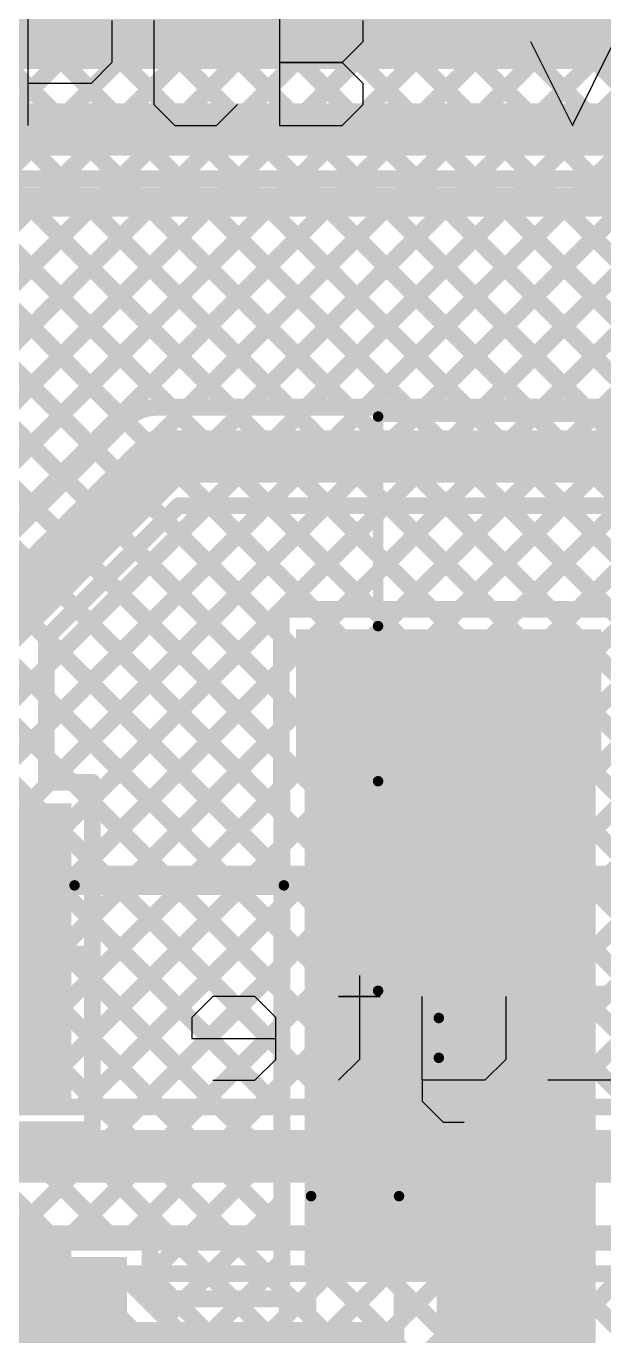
# Model space of a CAD drawing. Header units: millimetres. Extents: x 2.49 to 5.65, y 1.36 to 4.13.
# Drawn here: x 4.113 to 4.389, y 2.304 to 2.929 of the extents above; entities that cross this region are included whole.
import ezdxf

# ---------------------------------------------------------------- set-up
doc = ezdxf.new("R2010")
doc.units = ezdxf.units.MM
doc.header["$MEASUREMENT"] = 0
for name, color, linetype in [('BottomLayer', 5, 'Continuous'), ('BottomOverlay', 54, 'Continuous'), ('TopLayer', 1, 'Continuous'), ('TopOverlay', 2, 'Continuous'), ('TopPaste', 8, 'Continuous'), ('TopSolder', 216, 'Continuous')]:
    doc.layers.add(name, color=color, linetype=linetype)

# ---------------------------------------------------------------- blocks, each defined once
blk = doc.blocks.new('R__0603_52')
at = {"layer": 'TopLayer'}
for points in [[(-0.045, 0.0175), (-0.045, -0.0175), (-0.015, 0.0175), (-0.015, -0.0175)], [(0.015, 0.0175), (0.015, -0.0175), (0.045, 0.0175), (0.045, -0.0175)]]:
    blk.add_solid(points, dxfattribs=at)
at = {"layer": 'TopOverlay', "const_width": 0.005}
for points in [[(0.049, 0.021), (-0.049, 0.021)], [(-0.049, -0.021), (-0.049, 0.021)], [(0.049, -0.021), (0.049, 0.021)], [(0.049, -0.021), (-0.049, -0.021)]]:
    blk.add_lwpolyline(points, dxfattribs=at)
at = {"layer": 'TopOverlay', "const_width": 0.0025}
for points in [[(-0.05025, 0.021, 1), (-0.04775, 0.021, 1)], [(-0.05025, 0.021, 1), (-0.04775, 0.021, 1)], [(0.04775, 0.021, 1), (0.05025, 0.021, 1)], [(0.04775, 0.021, 1), (0.05025, 0.021, 1)], [(-0.05025, -0.021, 1), (-0.04775, -0.021, 1)], [(-0.05025, -0.021, 1), (-0.04775, -0.021, 1)], [(0.04775, -0.021, 1), (0.05025, -0.021, 1)], [(0.04775, -0.021, 1), (0.05025, -0.021, 1)]]:
    blk.add_lwpolyline(points, format="xyb", close=True, dxfattribs=at)
at = {"layer": 'TopPaste'}
for points in [[(-0.045, 0.0175), (-0.045, -0.0175), (-0.015, 0.0175), (-0.015, -0.0175)], [(0.015, 0.0175), (0.015, -0.0175), (0.045, 0.0175), (0.045, -0.0175)]]:
    blk.add_solid(points, dxfattribs=at)
at = {"layer": 'TopSolder'}
for points in [[(-0.049, 0.0215), (-0.049, -0.0215), (-0.011, 0.0215), (-0.011, -0.0215)], [(0.011, 0.0215), (0.011, -0.0215), (0.049, 0.0215), (0.049, -0.0215)]]:
    blk.add_solid(points, dxfattribs=at)
blk = doc.blocks.new('NR5040T4R7N_71')
at = {"layer": 'TopLayer'}
for points in [[(-0.10039, -0.07874), (-0.04134, -0.07874), (-0.10039, 0.07874), (-0.04134, 0.07874)], [(0.04134, -0.07874), (0.10039, -0.07874), (0.04134, 0.07874), (0.10039, 0.07874)]]:
    blk.add_solid(points, dxfattribs=at)
at = {"layer": 'TopOverlay', "const_width": 0.005}
for points in [[(0.104, 0.103), (-0.104, 0.103)], [(-0.104, 0.103), (-0.104, 0.084)], [(0.104, 0.103), (0.104, 0.084)], [(-0.104, -0.084), (-0.104, -0.103)], [(0.104, -0.084), (0.104, -0.103)], [(0.104, -0.103), (-0.104, -0.103)]]:
    blk.add_lwpolyline(points, dxfattribs=at)
at = {"layer": 'TopOverlay'}
for points, const_width in [([(-0.10525, 0.103, 1), (-0.10275, 0.103, 1)], 0.0025), ([(-0.10525, 0.103, 1), (-0.10275, 0.103, 1)], 0.0025), ([(0.10275, 0.103, 1), (0.10525, 0.103, 1)], 0.0025), ([(0.10275, 0.103, 1), (0.10525, 0.103, 1)], 0.0025), ([(-0.109, 0.076, 1), (-0.117, 0.076, 1)], 0.005), ([(-0.10525, 0.084, 1), (-0.10275, 0.084, 1)], 0.0025), ([(0.10275, 0.084, 1), (0.10525, 0.084, 1)], 0.0025), ([(-0.11825, 0.076, 1), (-0.11575, 0.076, 1)], 0.0025), ([(-0.11025, 0.076, 1), (-0.10775, 0.076, 1)], 0.0025), ([(-0.10525, -0.084, 1), (-0.10275, -0.084, 1)], 0.0025), ([(0.10275, -0.084, 1), (0.10525, -0.084, 1)], 0.0025), ([(-0.10525, -0.103, 1), (-0.10275, -0.103, 1)], 0.0025), ([(-0.10525, -0.103, 1), (-0.10275, -0.103, 1)], 0.0025), ([(0.10275, -0.103, 1), (0.10525, -0.103, 1)], 0.0025), ([(0.10275, -0.103, 1), (0.10525, -0.103, 1)], 0.0025)]:
    blk.add_lwpolyline(points, format="xyb", close=True, dxfattribs=dict(at, const_width=const_width))
at = {"layer": 'TopPaste'}
for points in [[(-0.10039, -0.07874), (-0.04134, -0.07874), (-0.10039, 0.07874), (-0.04134, 0.07874)], [(0.04134, -0.07874), (0.10039, -0.07874), (0.04134, 0.07874), (0.10039, 0.07874)]]:
    blk.add_solid(points, dxfattribs=at)
at = {"layer": 'TopSolder'}
for points in [[(-0.10439, -0.08274), (-0.03734, -0.08274), (-0.10439, 0.08274), (-0.03734, 0.08274)], [(0.03734, -0.08274), (0.10439, -0.08274), (0.03734, 0.08274), (0.10439, 0.08274)]]:
    blk.add_solid(points, dxfattribs=at)
blk = doc.blocks.new('UWX1H100MCL1GB_104')
at = {"layer": 'TopLayer'}
for points in [[(-0.1752, -0.0315), (-0.0374, -0.0315), (-0.1752, 0.0315), (-0.0374, 0.0315)], [(0.0374, -0.0315), (0.1752, -0.0315), (0.0374, 0.0315), (0.1752, 0.0315)]]:
    blk.add_solid(points, dxfattribs=at)
at = {"layer": 'TopOverlay', "const_width": 0.005}
for points in [[(-0.096, 0.137), (-0.137, 0.096)], [(0.14, 0.137), (-0.096, 0.137)], [(0.14, 0.137), (0.14, 0.037)], [(-0.137, 0.096), (-0.137, 0.037)], [(-0.159, 0.063), (-0.159, 0.04)], [(-0.148, 0.051), (-0.169, 0.051)], [(-0.137, -0.037), (-0.137, -0.096)], [(0.14, -0.037), (0.14, -0.137)], [(-0.096, -0.137), (-0.137, -0.096)], [(0.14, -0.137), (-0.096, -0.137)]]:
    blk.add_lwpolyline(points, dxfattribs=at)
at = {"layer": 'TopOverlay', "const_width": 0.0025}
for points in [[(-0.09725, 0.137, 1), (-0.09475, 0.137, 1)], [(-0.09725, 0.137, 1), (-0.09475, 0.137, 1)], [(0.13875, 0.137, 1), (0.14125, 0.137, 1)], [(0.13875, 0.137, 1), (0.14125, 0.137, 1)], [(-0.13825, 0.096, 1), (-0.13575, 0.096, 1)], [(-0.13825, 0.096, 1), (-0.13575, 0.096, 1)], [(-0.16025, 0.063, 1), (-0.15775, 0.063, 1)], [(-0.17025, 0.051, 1), (-0.16775, 0.051, 1)], [(-0.14925, 0.051, 1), (-0.14675, 0.051, 1)], [(-0.16025, 0.04, 1), (-0.15775, 0.04, 1)], [(-0.13825, 0.037, 1), (-0.13575, 0.037, 1)], [(0.13875, 0.037, 1), (0.14125, 0.037, 1)], [(-0.13825, -0.037, 1), (-0.13575, -0.037, 1)], [(0.13875, -0.037, 1), (0.14125, -0.037, 1)], [(-0.13825, -0.096, 1), (-0.13575, -0.096, 1)], [(-0.13825, -0.096, 1), (-0.13575, -0.096, 1)], [(-0.09725, -0.137, 1), (-0.09475, -0.137, 1)], [(-0.09725, -0.137, 1), (-0.09475, -0.137, 1)], [(0.13875, -0.137, 1), (0.14125, -0.137, 1)], [(0.13875, -0.137, 1), (0.14125, -0.137, 1)]]:
    blk.add_lwpolyline(points, format="xyb", close=True, dxfattribs=at)
at = {"layer": 'TopPaste'}
for points in [[(-0.1752, -0.0315), (-0.0374, -0.0315), (-0.1752, 0.0315), (-0.0374, 0.0315)], [(0.0374, -0.0315), (0.1752, -0.0315), (0.0374, 0.0315), (0.1752, 0.0315)]]:
    blk.add_solid(points, dxfattribs=at)
at = {"layer": 'TopSolder'}
for points in [[(-0.1792, -0.0355), (-0.0334, -0.0355), (-0.1792, 0.0355), (-0.0334, 0.0355)], [(0.0334, -0.0355), (0.1792, -0.0355), (0.0334, 0.0355), (0.1792, 0.0355)]]:
    blk.add_solid(points, dxfattribs=at)
blk = doc.blocks.new('UWX1H100MCL1GB_105')
at = {"layer": 'TopLayer'}
for points in [[(-0.1752, -0.0315), (-0.0374, -0.0315), (-0.1752, 0.0315), (-0.0374, 0.0315)], [(0.0374, -0.0315), (0.1752, -0.0315), (0.0374, 0.0315), (0.1752, 0.0315)]]:
    blk.add_solid(points, dxfattribs=at)
at = {"layer": 'TopOverlay', "const_width": 0.005}
for points in [[(-0.096, 0.137), (-0.137, 0.096)], [(-0.096, 0.137), (0.14, 0.137)], [(0.14, 0.137), (0.14, 0.037)], [(-0.137, 0.096), (-0.137, 0.037)], [(-0.159, 0.063), (-0.159, 0.04)], [(-0.169, 0.051), (-0.148, 0.051)], [(-0.137, -0.037), (-0.137, -0.096)], [(0.14, -0.037), (0.14, -0.137)], [(-0.137, -0.096), (-0.096, -0.137)], [(-0.096, -0.137), (0.14, -0.137)]]:
    blk.add_lwpolyline(points, dxfattribs=at)
at = {"layer": 'TopOverlay', "const_width": 0.0025}
for points in [[(-0.09725, 0.137, 1), (-0.09475, 0.137, 1)], [(-0.09725, 0.137, 1), (-0.09475, 0.137, 1)], [(0.13875, 0.137, 1), (0.14125, 0.137, 1)], [(0.13875, 0.137, 1), (0.14125, 0.137, 1)], [(-0.13825, 0.096, 1), (-0.13575, 0.096, 1)], [(-0.13825, 0.096, 1), (-0.13575, 0.096, 1)], [(-0.16025, 0.063, 1), (-0.15775, 0.063, 1)], [(-0.17025, 0.051, 1), (-0.16775, 0.051, 1)], [(-0.14925, 0.051, 1), (-0.14675, 0.051, 1)], [(-0.16025, 0.04, 1), (-0.15775, 0.04, 1)], [(-0.13825, 0.037, 1), (-0.13575, 0.037, 1)], [(0.13875, 0.037, 1), (0.14125, 0.037, 1)], [(-0.13825, -0.037, 1), (-0.13575, -0.037, 1)], [(0.13875, -0.037, 1), (0.14125, -0.037, 1)], [(-0.13825, -0.096, 1), (-0.13575, -0.096, 1)], [(-0.13825, -0.096, 1), (-0.13575, -0.096, 1)], [(-0.09725, -0.137, 1), (-0.09475, -0.137, 1)], [(-0.09725, -0.137, 1), (-0.09475, -0.137, 1)], [(0.13875, -0.137, 1), (0.14125, -0.137, 1)], [(0.13875, -0.137, 1), (0.14125, -0.137, 1)]]:
    blk.add_lwpolyline(points, format="xyb", close=True, dxfattribs=at)
at = {"layer": 'TopPaste'}
for points in [[(-0.1752, -0.0315), (-0.0374, -0.0315), (-0.1752, 0.0315), (-0.0374, 0.0315)], [(0.0374, -0.0315), (0.1752, -0.0315), (0.0374, 0.0315), (0.1752, 0.0315)]]:
    blk.add_solid(points, dxfattribs=at)
at = {"layer": 'TopSolder'}
for points in [[(-0.1792, -0.0355), (-0.0334, -0.0355), (-0.1792, 0.0355), (-0.0334, 0.0355)], [(0.0334, -0.0355), (0.1792, -0.0355), (0.0334, 0.0355), (0.1792, 0.0355)]]:
    blk.add_solid(points, dxfattribs=at)

msp = doc.modelspace()

# ---------------------------------------------------------------- linework, layer by layer
at = {"layer": 'BottomLayer'}
for points, const_width in [([(3.82771, 2.4135), (5.39681, 3.9826)], 0.008), ([(3.856, 2.4135), (5.4041, 3.9616)], 0.008), ([(3.88428, 2.4135), (5.4138, 3.94302)], 0.008), ([(3.91257, 2.4135), (5.4257, 3.92664)], 0.008), ([(3.94085, 2.4135), (5.43968, 3.91233)], 0.008), ([(3.96914, 2.4135), (5.45566, 3.90002)], 0.008), ([(3.99742, 2.4135), (5.47371, 3.88979)], 0.008), ([(4.0257, 2.4135), (5.49409, 3.88189)], 0.008), ([(4.11056, 2.4135), (5.577, 3.87994)], 0.008), ([(4.05399, 2.4135), (5.51736, 3.87687)], 0.008), ([(4.08227, 2.4135), (5.54449, 3.87572)], 0.008), ([(3.74286, 2.4135), (5.17836, 3.849)], 0.008), ([(3.77115, 2.4135), (5.20665, 3.849)], 0.008), ([(3.79943, 2.4135), (5.23493, 3.849)], 0.008), ([(4.13884, 2.4135), (5.577, 3.85166)], 0.008), ([(4.16713, 2.4135), (5.577, 3.82337)], 0.008), ([(3.65044, 2.4625), (4.97694, 3.789)], 0.008), ([(3.68103, 2.46481), (5.00522, 3.789)], 0.008), ([(3.70046, 2.45595), (5.03351, 3.789)], 0.008), ([(3.7062, 2.4334), (5.06179, 3.789)], 0.008), ([(3.71458, 2.4135), (5.09008, 3.789)], 0.008), ([(3.81843, 3.5072), (4.756, 2.56963)], 0.008), ([(3.80429, 3.49305), (4.756, 2.54134)], 0.008), ([(3.79015, 3.47891), (4.756, 2.51306)], 0.008), ([(3.776, 3.46477), (4.756, 2.48477)], 0.008), ([(3.76186, 3.45063), (4.756, 2.45649)], 0.008), ([(3.74772, 3.43649), (4.756, 2.42821)], 0.008), ([(3.73358, 3.42234), (4.756, 2.39992)], 0.008), ([(3.71944, 3.4082), (4.756, 2.37164)], 0.008), ([(3.70529, 3.39406), (4.756, 2.34335)], 0.008), ([(3.69115, 3.37992), (4.756, 2.31507)], 0.008), ([(3.67701, 3.36577), (4.756, 2.28678)], 0.008), ([(3.66287, 3.35163), (4.756, 2.2585)], 0.008), ([(3.6545, 3.33172), (4.756, 2.23022)], 0.008), ([(3.6545, 3.30343), (4.756, 2.20193)], 0.008), ([(3.6545, 3.27515), (4.756, 2.17365)], 0.008), ([(3.6545, 3.24687), (4.756, 2.14537)], 0.008), ([(3.6545, 3.21858), (4.756, 2.11708)], 0.008), ([(3.6545, 3.1903), (4.43142, 2.41337)], 0.008), ([(3.6545, 3.16201), (4.40301, 2.4135)], 0.008), ([(3.6545, 3.13373), (4.37473, 2.4135)], 0.008), ([(3.6545, 3.10544), (4.34644, 2.4135)], 0.008), ([(3.6545, 3.07716), (4.31816, 2.4135)], 0.008), ([(3.6545, 3.04887), (4.28988, 2.4135)], 0.008), ([(3.6545, 3.02059), (4.26159, 2.4135)], 0.008), ([(3.6545, 2.99231), (4.23331, 2.4135)], 0.008), ([(4.19541, 2.4135), (4.75453, 2.97262)], 0.008), ([(3.6545, 2.96402), (4.20502, 2.4135)], 0.008), ([(4.22369, 2.4135), (4.756, 2.94581)], 0.008), ([(3.6545, 2.93574), (4.17674, 2.4135)], 0.008), ([(4.25198, 2.4135), (4.756, 2.91752)], 0.008), ([(3.6545, 2.90745), (4.14845, 2.4135)], 0.008), ([(4.28026, 2.4135), (4.756, 2.88924)], 0.008), ([(3.6545, 2.87917), (4.12017, 2.4135)], 0.008), ([(4.30855, 2.4135), (4.756, 2.86095)], 0.008), ([(4.33683, 2.4135), (4.756, 2.83267)], 0.008), ([(4.36512, 2.4135), (4.756, 2.80438)], 0.008), ([(3.742, 2.4135), (4.429, 2.4135)], 0.008), ([(3.742, 2.39), (4.429, 2.39)], 0.025), ([(3.257, 2.351), (4.423, 2.351)], 0.012), ([(4.15822, 2.334), (4.41596, 2.334)], 0.008), ([(4.15863, 2.3336), (4.19762, 2.29462)], 0.008), ([(4.16536, 2.32688), (4.17248, 2.334)], 0.008), ([(4.17138, 2.334), (4.32288, 2.1825)], 0.008), ([(4.17292, 2.22131), (4.28562, 2.334)], 0.008), ([(4.1795, 2.31274), (4.20076, 2.334)], 0.008), ([(4.18707, 2.20717), (4.3139, 2.334)], 0.008), ([(4.19364, 2.29859), (4.22905, 2.334)], 0.008), ([(4.19967, 2.334), (4.35117, 2.1825)], 0.008), ([(4.20121, 2.19302), (4.34218, 2.334)], 0.008), ([(4.20431, 2.28098), (4.25733, 2.334)], 0.008), ([(4.21897, 2.1825), (4.37047, 2.334)], 0.008), ([(4.22795, 2.334), (4.37945, 2.1825)], 0.008), ([(4.24725, 2.1825), (4.39875, 2.334)], 0.008), ([(4.25624, 2.334), (4.40578, 2.18446)], 0.008), ([(4.28452, 2.334), (4.507, 2.11152)], 0.008), ([(4.31281, 2.334), (4.507, 2.13981)], 0.008), ([(4.34109, 2.334), (4.507, 2.16809)], 0.008), ([(4.36937, 2.334), (4.507, 2.19638)], 0.008), ([(3.228, 2.317), (4.142, 2.317)], 0.025), ([(4.142, 2.317), (4.181, 2.278)], 0.025)]:
    msp.add_lwpolyline(points, dxfattribs=dict(at, const_width=const_width))
for points, const_width in [([(4.10856, 2.4135, 1), (4.11256, 2.4135, 1)], 0.004), ([(4.11817, 2.4135, 1), (4.12217, 2.4135, 1)], 0.004), ([(4.13684, 2.4135, 1), (4.14084, 2.4135, 1)], 0.004), ([(4.14645, 2.4135, 1), (4.15045, 2.4135, 1)], 0.004), ([(4.16513, 2.4135, 1), (4.16913, 2.4135, 1)], 0.004), ([(4.17474, 2.4135, 1), (4.17874, 2.4135, 1)], 0.004), ([(4.19341, 2.4135, 1), (4.19741, 2.4135, 1)], 0.004), ([(4.20302, 2.4135, 1), (4.20702, 2.4135, 1)], 0.004), ([(4.22169, 2.4135, 1), (4.22569, 2.4135, 1)], 0.004), ([(4.23131, 2.4135, 1), (4.23531, 2.4135, 1)], 0.004), ([(4.24998, 2.4135, 1), (4.25398, 2.4135, 1)], 0.004), ([(4.25959, 2.4135, 1), (4.26359, 2.4135, 1)], 0.004), ([(4.27826, 2.4135, 1), (4.28226, 2.4135, 1)], 0.004), ([(4.28787, 2.4135, 1), (4.29188, 2.4135, 1)], 0.004), ([(4.30655, 2.4135, 1), (4.31055, 2.4135, 1)], 0.004), ([(4.31616, 2.4135, 1), (4.32016, 2.4135, 1)], 0.004), ([(4.33483, 2.4135, 1), (4.33883, 2.4135, 1)], 0.004), ([(4.34444, 2.4135, 1), (4.34844, 2.4135, 1)], 0.004), ([(4.36312, 2.4135, 1), (4.36712, 2.4135, 1)], 0.004), ([(4.37273, 2.4135, 1), (4.37673, 2.4135, 1)], 0.004), ([(4.15623, 2.334, 1), (4.16022, 2.334, 1)], 0.004), ([(4.15663, 2.3336, 1), (4.16063, 2.3336, 1)], 0.004), ([(4.16938, 2.334, 1), (4.17338, 2.334, 1)], 0.004), ([(4.17048, 2.334, 1), (4.17448, 2.334, 1)], 0.004), ([(4.19767, 2.334, 1), (4.20167, 2.334, 1)], 0.004), ([(4.19876, 2.334, 1), (4.20276, 2.334, 1)], 0.004), ([(4.22595, 2.334, 1), (4.22995, 2.334, 1)], 0.004), ([(4.22705, 2.334, 1), (4.23105, 2.334, 1)], 0.004), ([(4.25424, 2.334, 1), (4.25824, 2.334, 1)], 0.004), ([(4.25533, 2.334, 1), (4.25933, 2.334, 1)], 0.004), ([(4.28252, 2.334, 1), (4.28652, 2.334, 1)], 0.004), ([(4.28362, 2.334, 1), (4.28762, 2.334, 1)], 0.004), ([(4.31081, 2.334, 1), (4.31481, 2.334, 1)], 0.004), ([(4.3119, 2.334, 1), (4.3159, 2.334, 1)], 0.004), ([(4.33909, 2.334, 1), (4.34309, 2.334, 1)], 0.004), ([(4.34018, 2.334, 1), (4.34418, 2.334, 1)], 0.004), ([(4.36738, 2.334, 1), (4.37137, 2.334, 1)], 0.004), ([(4.36847, 2.334, 1), (4.37247, 2.334, 1)], 0.004), ([(4.13575, 2.317, 1), (4.14825, 2.317, 1)], 0.0125), ([(4.13575, 2.317, 1), (4.14825, 2.317, 1)], 0.0125), ([(4.16336, 2.32688, 1), (4.16736, 2.32688, 1)], 0.004), ([(4.1775, 2.31274, 1), (4.1815, 2.31274, 1)], 0.004)]:
    msp.add_lwpolyline(points, format="xyb", close=True, dxfattribs=dict(at, const_width=const_width))
at = {"layer": 'BottomOverlay'}
for p, q in [((4.27208, 2.47626), (4.27208, 2.46626)), ((4.2021, 2.46626), (4.1921, 2.45626)), ((4.22209, 2.46626), (4.2021, 2.46626)), ((4.23209, 2.45626), (4.22209, 2.46626)), ((4.28207, 2.46626), (4.26208, 2.46626)), ((4.26208, 2.46626), (4.27208, 2.46626)), ((4.27208, 2.46626), (4.28207, 2.46626)), ((4.27208, 2.46626), (4.27208, 2.43627)), ((4.30207, 2.42627), (4.30207, 2.46626)), ((4.34206, 2.46626), (4.34206, 2.43627)), ((4.1921, 2.45626), (4.1921, 2.44627)), ((4.23209, 2.43627), (4.23209, 2.45626)), ((4.1921, 2.44627), (4.23209, 2.44627)), ((4.22209, 2.42627), (4.23209, 2.43627)), ((4.27208, 2.43627), (4.26208, 2.42627)), ((4.34206, 2.43627), (4.33206, 2.42627)), ((4.2021, 2.42627), (4.22209, 2.42627)), ((4.33206, 2.42627), (4.30207, 2.42627)), ((4.30207, 2.42627), (4.30207, 2.41628)), ((4.40204, 2.42627), (4.36205, 2.42627)), ((4.30207, 2.41628), (4.31206, 2.40628)), ((4.31206, 2.40628), (4.32206, 2.40628))]:
    msp.add_line(p, q, dxfattribs=at)
at = {"layer": 'BottomOverlay', "const_width": 0.014}
for points in [[(3.65743, 2.52171), (4.52257, 2.52171)], [(3.65557, 2.38971), (4.52343, 2.38971)]]:
    msp.add_lwpolyline(points, dxfattribs=at)
at = {"layer": 'TopLayer'}
for points, const_width in [([(3.69546, 2.92146), (5.12831, 2.92146)], 0.025), ([(3.71155, 2.88), (4.77587, 2.88)], 0.025), ([(3.72128, 2.8565), (4.76613, 2.8565)], 0.008), ([(3.94529, 2.6725), (4.12929, 2.8565)], 0.008), ([(3.96001, 2.8565), (4.11764, 2.69887)], 0.008), ([(3.97358, 2.6725), (4.15758, 2.8565)], 0.008), ([(3.9883, 2.8565), (4.13178, 2.71302)], 0.008), ([(4.00186, 2.6725), (4.18586, 2.8565)], 0.008), ([(4.01658, 2.8565), (4.14592, 2.72716)], 0.008), ([(4.03015, 2.6725), (4.21415, 2.8565)], 0.008), ([(4.04487, 2.8565), (4.16008, 2.74129)], 0.008), ([(4.05207, 2.66614), (4.24243, 2.8565)], 0.008), ([(4.06622, 2.65201), (4.27071, 2.8565)], 0.008), ([(4.07315, 2.8565), (4.18215, 2.7475)], 0.008), ([(4.10143, 2.8565), (4.21043, 2.7475)], 0.008), ([(4.12972, 2.8565), (4.23872, 2.7475)], 0.008), ([(4.158, 2.8565), (4.267, 2.7475)], 0.008), ([(4.18628, 2.8565), (4.29528, 2.7475)], 0.008), ([(4.19, 2.7475), (4.299, 2.8565)], 0.008), ([(4.21457, 2.8565), (4.32357, 2.7475)], 0.008), ([(4.21828, 2.7475), (4.32728, 2.8565)], 0.008), ([(4.24285, 2.8565), (4.35185, 2.7475)], 0.008), ([(4.24657, 2.7475), (4.35557, 2.8565)], 0.008), ([(4.27114, 2.8565), (4.38014, 2.7475)], 0.008), ([(4.27485, 2.7475), (4.38385, 2.8565)], 0.008), ([(4.29942, 2.8565), (4.40842, 2.7475)], 0.008), ([(4.30314, 2.7475), (4.41214, 2.8565)], 0.008), ([(4.3277, 2.8565), (4.4367, 2.7475)], 0.008), ([(4.33142, 2.7475), (4.44042, 2.8565)], 0.008), ([(4.35599, 2.8565), (4.46541, 2.74708)], 0.008), ([(4.3597, 2.7475), (4.4687, 2.8565)], 0.008), ([(4.38427, 2.8565), (4.58928, 2.6515)], 0.008), ([(4.38799, 2.7475), (4.49699, 2.8565)], 0.008), ([(4.176, 2.7475), (4.461, 2.7475)], 0.008), ([(4.0824, 2.66363), (4.15937, 2.7406)], 0.008), ([(4.099, 2.647), (4.176, 2.724)], 0.025), ([(4.176, 2.724), (4.461, 2.724)], 0.025), ([(4.1225, 2.62343), (4.19957, 2.7005)], 0.008), ([(4.1225, 2.59515), (4.22785, 2.7005)], 0.008), ([(4.1225, 2.63727), (4.18573, 2.7005)], 0.008), ([(4.12413, 2.5685), (4.25614, 2.7005)], 0.008), ([(4.1445, 2.56058), (4.28442, 2.7005)], 0.008), ([(4.18573, 2.7005), (4.45127, 2.7005)], 0.008), ([(4.20087, 2.7005), (4.25037, 2.651)], 0.008), ([(4.22915, 2.7005), (4.27865, 2.651)], 0.008), ([(4.25743, 2.7005), (4.30693, 2.651)], 0.008), ([(4.2632, 2.651), (4.3127, 2.7005)], 0.008), ([(4.28572, 2.7005), (4.33522, 2.651)], 0.008), ([(4.29149, 2.651), (4.34099, 2.7005)], 0.008), ([(4.314, 2.7005), (4.3635, 2.651)], 0.008), ([(4.31977, 2.651), (4.36927, 2.7005)], 0.008), ([(4.34228, 2.7005), (4.39178, 2.651)], 0.008), ([(4.34806, 2.651), (4.39756, 2.7005)], 0.008), ([(4.37057, 2.7005), (4.4444, 2.62667)], 0.008), ([(4.37634, 2.651), (4.42584, 2.7005)], 0.008), ([(4.17916, 2.69392), (4.2348, 2.63828)], 0.008), ([(4.16502, 2.67978), (4.2348, 2.60999)], 0.008), ([(4.15087, 2.66564), (4.2348, 2.58171)], 0.008), ([(4.13673, 2.6515), (4.235, 2.55323)], 0.008), ([(4.2348, 2.5635), (4.2348, 2.6485)], 0.008), ([(4.235, 2.651), (4.396, 2.651)], 0.008), ([(4.39178, 2.651), (4.396, 2.64678)], 0.008), ([(4.1225, 2.586), (4.1225, 2.63727)], 0.008), ([(4.12259, 2.63735), (4.235, 2.52494)], 0.008), ([(4.1445, 2.53229), (4.2348, 2.6226)], 0.008), ([(4.1225, 2.60916), (4.235, 2.49666)], 0.008), ([(4.1445, 2.50401), (4.2348, 2.59431)], 0.008), ([(4.1225, 2.5685), (4.1225, 2.586)], 0.008), ([(4.1225, 2.58087), (4.13488, 2.5685)], 0.008), ([(4.1225, 2.5685), (4.1445, 2.5685)], 0.008), ([(4.1445, 2.4027), (4.1445, 2.5685)], 0.008), ([(4.1445, 2.47572), (4.2348, 2.56603)], 0.008), ([(4.1445, 2.55888), (4.235, 2.46837)], 0.008), ([(4.235, 2.322), (4.235, 2.5635)], 0.008), ([(4.276, 2.552), (4.28, 2.548)], 0.025), ([(4.28, 2.368), (4.28, 2.548)], 0.025), ([(4.1445, 2.44744), (4.235, 2.53794)], 0.008), ([(4.1445, 2.53059), (4.235, 2.44009)], 0.008), ([(4.1445, 2.41915), (4.235, 2.50966)], 0.008), ([(4.1445, 2.50231), (4.235, 2.41181)], 0.008), ([(4.099, 2.4856), (4.1405, 2.4856)], 0.01), ([(4.10663, 2.353), (4.235, 2.48137)], 0.008), ([(4.1445, 2.47403), (4.235, 2.38352)], 0.008), ([(4.13491, 2.353), (4.235, 2.45309)], 0.008), ([(4.1445, 2.44574), (4.235, 2.35524)], 0.008), ([(4.16319, 2.353), (4.235, 2.42481)], 0.008), ([(4.1445, 2.41746), (4.235, 2.32695)], 0.008), ([(4.0535, 2.4027), (4.1445, 2.4027)], 0.008), ([(4.0744, 2.4027), (4.1241, 2.353)], 0.008), ([(4.07834, 2.353), (4.12804, 2.4027)], 0.008), ([(4.10268, 2.4027), (4.15238, 2.353)], 0.008), ([(4.13097, 2.4027), (4.21167, 2.322)], 0.008), ([(4.172, 2.33352), (4.235, 2.39652)], 0.008), ([(4.18876, 2.322), (4.235, 2.36824)], 0.008), ([(4.34313, 2.26287), (4.34313, 2.353)], 0.02), ([(4.05, 2.353), (4.172, 2.353)], 0.008), ([(4.172, 2.322), (4.172, 2.353)], 0.008), ([(4.21705, 2.322), (4.235, 2.33995)], 0.008), ([(4.172, 2.33338), (4.18338, 2.322)], 0.008), ([(4.172, 2.322), (4.235, 2.322)], 0.008)]:
    msp.add_lwpolyline(points, dxfattribs=dict(at, const_width=const_width))
for points, const_width in [([(4.12729, 2.8565, 1), (4.13129, 2.8565, 1)], 0.004), ([(4.12772, 2.8565, 1), (4.13172, 2.8565, 1)], 0.004), ([(4.15558, 2.8565, 1), (4.15958, 2.8565, 1)], 0.004), ([(4.156, 2.8565, 1), (4.16, 2.8565, 1)], 0.004), ([(4.18386, 2.8565, 1), (4.18786, 2.8565, 1)], 0.004), ([(4.18428, 2.8565, 1), (4.18828, 2.8565, 1)], 0.004), ([(4.21215, 2.8565, 1), (4.21615, 2.8565, 1)], 0.004), ([(4.21257, 2.8565, 1), (4.21657, 2.8565, 1)], 0.004), ([(4.24043, 2.8565, 1), (4.24443, 2.8565, 1)], 0.004), ([(4.24085, 2.8565, 1), (4.24485, 2.8565, 1)], 0.004), ([(4.26871, 2.8565, 1), (4.27271, 2.8565, 1)], 0.004), ([(4.26914, 2.8565, 1), (4.27314, 2.8565, 1)], 0.004), ([(4.297, 2.8565, 1), (4.301, 2.8565, 1)], 0.004), ([(4.29742, 2.8565, 1), (4.30142, 2.8565, 1)], 0.004), ([(4.32528, 2.8565, 1), (4.32928, 2.8565, 1)], 0.004), ([(4.32571, 2.8565, 1), (4.3297, 2.8565, 1)], 0.004), ([(4.35357, 2.8565, 1), (4.35757, 2.8565, 1)], 0.004), ([(4.35399, 2.8565, 1), (4.35799, 2.8565, 1)], 0.004), ([(4.38185, 2.8565, 1), (4.38585, 2.8565, 1)], 0.004), ([(4.38227, 2.8565, 1), (4.38627, 2.8565, 1)], 0.004), ([(4.174, 2.7475, 1), (4.178, 2.7475, 1)], 0.004), ([(4.174, 2.7475, 1), (4.178, 2.7475, 1)], 0.004), ([(4.174, 2.7475, 1), (4.178, 2.7475, 1)], 0.004), ([(4.18015, 2.7475, 1), (4.18415, 2.7475, 1)], 0.004), ([(4.188, 2.7475, 1), (4.192, 2.7475, 1)], 0.004), ([(4.20843, 2.7475, 1), (4.21243, 2.7475, 1)], 0.004), ([(4.21628, 2.7475, 1), (4.22028, 2.7475, 1)], 0.004), ([(4.23672, 2.7475, 1), (4.24072, 2.7475, 1)], 0.004), ([(4.24457, 2.7475, 1), (4.24857, 2.7475, 1)], 0.004), ([(4.265, 2.7475, 1), (4.269, 2.7475, 1)], 0.004), ([(4.27285, 2.7475, 1), (4.27685, 2.7475, 1)], 0.004), ([(4.29328, 2.7475, 1), (4.29728, 2.7475, 1)], 0.004), ([(4.30114, 2.7475, 1), (4.30514, 2.7475, 1)], 0.004), ([(4.32157, 2.7475, 1), (4.32557, 2.7475, 1)], 0.004), ([(4.32942, 2.7475, 1), (4.33342, 2.7475, 1)], 0.004), ([(4.34985, 2.7475, 1), (4.35385, 2.7475, 1)], 0.004), ([(4.3577, 2.7475, 1), (4.3617, 2.7475, 1)], 0.004), ([(4.37814, 2.7475, 1), (4.38214, 2.7475, 1)], 0.004), ([(4.38599, 2.7475, 1), (4.38999, 2.7475, 1)], 0.004), ([(4.15737, 2.7406, 1), (4.16137, 2.7406, 1)], 0.004), ([(4.15737, 2.7406, 1), (4.16137, 2.7406, 1)], 0.004), ([(4.15738, 2.74062, 1), (4.16138, 2.74062, 1)], 0.004), ([(4.15808, 2.74129, 1), (4.16208, 2.74129, 1)], 0.004), ([(4.14392, 2.72716, 1), (4.14792, 2.72716, 1)], 0.004), ([(4.16975, 2.724, 1), (4.18225, 2.724, 1)], 0.0125), ([(4.16975, 2.724, 1), (4.18225, 2.724, 1)], 0.0125), ([(4.12978, 2.71302, 1), (4.13378, 2.71302, 1)], 0.004), ([(4.11564, 2.69887, 1), (4.11964, 2.69887, 1)], 0.004), ([(4.18373, 2.7005, 1), (4.18773, 2.7005, 1)], 0.004), ([(4.18373, 2.7005, 1), (4.18773, 2.7005, 1)], 0.004), ([(4.19757, 2.7005, 1), (4.20157, 2.7005, 1)], 0.004), ([(4.19887, 2.7005, 1), (4.20287, 2.7005, 1)], 0.004), ([(4.22585, 2.7005, 1), (4.22985, 2.7005, 1)], 0.004), ([(4.22715, 2.7005, 1), (4.23115, 2.7005, 1)], 0.004), ([(4.25414, 2.7005, 1), (4.25814, 2.7005, 1)], 0.004), ([(4.25543, 2.7005, 1), (4.25943, 2.7005, 1)], 0.004), ([(4.28242, 2.7005, 1), (4.28642, 2.7005, 1)], 0.004), ([(4.28372, 2.7005, 1), (4.28772, 2.7005, 1)], 0.004), ([(4.3107, 2.7005, 1), (4.3147, 2.7005, 1)], 0.004), ([(4.312, 2.7005, 1), (4.316, 2.7005, 1)], 0.004), ([(4.33899, 2.7005, 1), (4.34299, 2.7005, 1)], 0.004), ([(4.34028, 2.7005, 1), (4.34428, 2.7005, 1)], 0.004), ([(4.36727, 2.7005, 1), (4.37127, 2.7005, 1)], 0.004), ([(4.36857, 2.7005, 1), (4.37257, 2.7005, 1)], 0.004), ([(4.17716, 2.69392, 1), (4.18116, 2.69392, 1)], 0.004), ([(4.16302, 2.67978, 1), (4.16702, 2.67978, 1)], 0.004), ([(4.14887, 2.66564, 1), (4.15287, 2.66564, 1)], 0.004), ([(4.13473, 2.6515, 1), (4.13873, 2.6515, 1)], 0.004), ([(4.2328, 2.6485, 1), (4.2368, 2.6485, 1)], 0.004), ([(4.233, 2.651, 1), (4.237, 2.651, 1)], 0.004), ([(4.24837, 2.651, 1), (4.25237, 2.651, 1)], 0.004), ([(4.2612, 2.651, 1), (4.2652, 2.651, 1)], 0.004), ([(4.27665, 2.651, 1), (4.28065, 2.651, 1)], 0.004), ([(4.28949, 2.651, 1), (4.29349, 2.651, 1)], 0.004), ([(4.30493, 2.651, 1), (4.30893, 2.651, 1)], 0.004), ([(4.31777, 2.651, 1), (4.32177, 2.651, 1)], 0.004), ([(4.33322, 2.651, 1), (4.33722, 2.651, 1)], 0.004), ([(4.34606, 2.651, 1), (4.35006, 2.651, 1)], 0.004), ([(4.3615, 2.651, 1), (4.3655, 2.651, 1)], 0.004), ([(4.37434, 2.651, 1), (4.37834, 2.651, 1)], 0.004), ([(4.38978, 2.651, 1), (4.39378, 2.651, 1)], 0.004), ([(4.38978, 2.651, 1), (4.39378, 2.651, 1)], 0.004), ([(4.1205, 2.63727, 1), (4.1245, 2.63727, 1)], 0.004), ([(4.1205, 2.63727, 1), (4.1245, 2.63727, 1)], 0.004), ([(4.12059, 2.63735, 1), (4.12459, 2.63735, 1)], 0.004), ([(4.2328, 2.63828, 1), (4.2368, 2.63828, 1)], 0.004), ([(4.1205, 2.62343, 1), (4.1245, 2.62343, 1)], 0.004), ([(4.2328, 2.6226, 1), (4.2368, 2.6226, 1)], 0.004), ([(4.1205, 2.60916, 1), (4.1245, 2.60916, 1)], 0.004), ([(4.2328, 2.60999, 1), (4.2368, 2.60999, 1)], 0.004), ([(4.1205, 2.59515, 1), (4.1245, 2.59515, 1)], 0.004), ([(4.2328, 2.59431, 1), (4.2368, 2.59431, 1)], 0.004), ([(4.1205, 2.586, 1), (4.1245, 2.586, 1)], 0.004), ([(4.1205, 2.586, 1), (4.1245, 2.586, 1)], 0.004), ([(4.1205, 2.58087, 1), (4.1245, 2.58087, 1)], 0.004), ([(4.2328, 2.58171, 1), (4.2368, 2.58171, 1)], 0.004), ([(4.1205, 2.5685, 1), (4.1245, 2.5685, 1)], 0.004), ([(4.1205, 2.5685, 1), (4.1245, 2.5685, 1)], 0.004), ([(4.12213, 2.5685, 1), (4.12613, 2.5685, 1)], 0.004), ([(4.13288, 2.5685, 1), (4.13688, 2.5685, 1)], 0.004), ([(4.1425, 2.5685, 1), (4.1465, 2.5685, 1)], 0.004), ([(4.1425, 2.5685, 1), (4.1465, 2.5685, 1)], 0.004), ([(4.2328, 2.56603, 1), (4.2368, 2.56603, 1)], 0.004), ([(4.1425, 2.56058, 1), (4.1465, 2.56058, 1)], 0.004), ([(4.1425, 2.55888, 1), (4.1465, 2.55888, 1)], 0.004), ([(4.2328, 2.5635, 1), (4.2368, 2.5635, 1)], 0.004), ([(4.233, 2.5635, 1), (4.237, 2.5635, 1)], 0.004), ([(4.26975, 2.552, 1), (4.28225, 2.552, 1)], 0.0125), ([(4.233, 2.55323, 1), (4.237, 2.55323, 1)], 0.004), ([(4.27375, 2.548, 1), (4.28625, 2.548, 1)], 0.0125), ([(4.27375, 2.548, 1), (4.28625, 2.548, 1)], 0.0125), ([(4.233, 2.53794, 1), (4.237, 2.53794, 1)], 0.004), ([(4.1425, 2.53229, 1), (4.1465, 2.53229, 1)], 0.004), ([(4.1425, 2.53059, 1), (4.1465, 2.53059, 1)], 0.004), ([(4.233, 2.52494, 1), (4.237, 2.52494, 1)], 0.004), ([(4.233, 2.50966, 1), (4.237, 2.50966, 1)], 0.004), ([(4.1425, 2.50401, 1), (4.1465, 2.50401, 1)], 0.004), ([(4.1425, 2.50231, 1), (4.1465, 2.50231, 1)], 0.004), ([(4.233, 2.49666, 1), (4.237, 2.49666, 1)], 0.004), ([(4.138, 2.4856, 1), (4.143, 2.4856, 1)], 0.005), ([(4.233, 2.48137, 1), (4.237, 2.48137, 1)], 0.004), ([(4.1425, 2.47572, 1), (4.1465, 2.47572, 1)], 0.004), ([(4.1425, 2.47403, 1), (4.1465, 2.47403, 1)], 0.004), ([(4.233, 2.46837, 1), (4.237, 2.46837, 1)], 0.004), ([(4.233, 2.45309, 1), (4.237, 2.45309, 1)], 0.004), ([(4.1425, 2.44744, 1), (4.1465, 2.44744, 1)], 0.004), ([(4.1425, 2.44574, 1), (4.1465, 2.44574, 1)], 0.004), ([(4.233, 2.44009, 1), (4.237, 2.44009, 1)], 0.004), ([(4.233, 2.42481, 1), (4.237, 2.42481, 1)], 0.004), ([(4.1425, 2.41915, 1), (4.1465, 2.41915, 1)], 0.004), ([(4.1425, 2.41746, 1), (4.1465, 2.41746, 1)], 0.004), ([(4.233, 2.41181, 1), (4.237, 2.41181, 1)], 0.004), ([(4.12604, 2.4027, 1), (4.13004, 2.4027, 1)], 0.004), ([(4.12897, 2.4027, 1), (4.13297, 2.4027, 1)], 0.004), ([(4.1425, 2.4027, 1), (4.1465, 2.4027, 1)], 0.004), ([(4.1425, 2.4027, 1), (4.1465, 2.4027, 1)], 0.004), ([(4.233, 2.39652, 1), (4.237, 2.39652, 1)], 0.004), ([(4.233, 2.38352, 1), (4.237, 2.38352, 1)], 0.004), ([(4.27375, 2.368, 1), (4.28625, 2.368, 1)], 0.0125), ([(4.233, 2.36824, 1), (4.237, 2.36824, 1)], 0.004), ([(4.33813, 2.353, 1), (4.34813, 2.353, 1)], 0.01), ([(4.1221, 2.353, 1), (4.1261, 2.353, 1)], 0.004), ([(4.13291, 2.353, 1), (4.13691, 2.353, 1)], 0.004), ([(4.15038, 2.353, 1), (4.15438, 2.353, 1)], 0.004), ([(4.16119, 2.353, 1), (4.16519, 2.353, 1)], 0.004), ([(4.17, 2.353, 1), (4.174, 2.353, 1)], 0.004), ([(4.17, 2.353, 1), (4.174, 2.353, 1)], 0.004), ([(4.233, 2.35524, 1), (4.237, 2.35524, 1)], 0.004), ([(4.233, 2.33995, 1), (4.237, 2.33995, 1)], 0.004), ([(4.17, 2.33352, 1), (4.174, 2.33352, 1)], 0.004), ([(4.17, 2.33338, 1), (4.174, 2.33338, 1)], 0.004), ([(4.17, 2.322, 1), (4.174, 2.322, 1)], 0.004), ([(4.17, 2.322, 1), (4.174, 2.322, 1)], 0.004), ([(4.18138, 2.322, 1), (4.18538, 2.322, 1)], 0.004), ([(4.18676, 2.322, 1), (4.19076, 2.322, 1)], 0.004), ([(4.20967, 2.322, 1), (4.21367, 2.322, 1)], 0.004), ([(4.21505, 2.322, 1), (4.21905, 2.322, 1)], 0.004), ([(4.233, 2.32695, 1), (4.237, 2.32695, 1)], 0.004), ([(4.233, 2.322, 1), (4.237, 2.322, 1)], 0.004), ([(4.233, 2.322, 1), (4.237, 2.322, 1)], 0.004)]:
    msp.add_lwpolyline(points, format="xyb", close=True, dxfattribs=dict(at, const_width=const_width))
at = {"layer": 'TopLayer', "const_width": 0.008}
for points in [[(4.15937, 2.7406, -0.199188), (4.176, 2.7475)], [(4.15938, 2.74062, -0.198912), (4.176, 2.7475)]]:
    msp.add_lwpolyline(points, format="xyb", dxfattribs=at)
at = {"layer": 'TopLayer'}
for points in [[(4.246, 2.331), (4.385, 2.331), (4.246, 2.64), (4.385, 2.64)], [(4.061, 2.134), (4.161, 2.134), (4.061, 2.342), (4.161, 2.342)], [(4.309, 2.247), (4.385, 2.247), (4.309, 2.339), (4.385, 2.339)], [(4.061, 2.195), (4.293, 2.195), (4.061, 2.311), (4.293, 2.311)]]:
    msp.add_solid(points, dxfattribs=at)
at = {"layer": 'TopOverlay'}
for p, q in [((4.11387, 2.882), (4.11387, 2.94198)), ((4.23383, 2.94198), (4.23383, 2.882)), ((4.15386, 2.93198), (4.15386, 2.91199)), ((4.17385, 2.93198), (4.17385, 2.892)), ((4.27382, 2.92199), (4.27382, 2.93198)), ((4.26382, 2.91199), (4.27382, 2.92199)), ((4.35379, 2.92199), (4.37379, 2.882)), ((4.37379, 2.882), (4.39378, 2.92199)), ((4.15386, 2.91199), (4.14386, 2.90199)), ((4.26382, 2.91199), (4.23383, 2.91199)), ((4.23383, 2.91199), (4.26382, 2.91199)), ((4.27382, 2.90199), (4.26382, 2.91199)), ((4.14386, 2.90199), (4.11387, 2.90199)), ((4.27382, 2.892), (4.27382, 2.90199)), ((4.17385, 2.892), (4.18385, 2.882)), ((4.20384, 2.882), (4.21384, 2.892)), ((4.26382, 2.882), (4.27382, 2.892)), ((4.18385, 2.882), (4.20384, 2.882)), ((4.23383, 2.882), (4.26382, 2.882))]:
    msp.add_line(p, q, dxfattribs=at)
at = {"layer": 'TopOverlay', "const_width": 0.014}
msp.add_lwpolyline([(3.70257, 2.84543), (4.57043, 2.84543)], dxfattribs=at)

# ---------------------------------------------------------------- block references
for name, p, rotation in [('UWX1H100MCL1GB_104', (4.421, 2.606), 180), ('UWX1H100MCL1GB_105', (4.099, 2.3793), 90), ('NR5040T4R7N_71', (4.414, 2.353), 180), ('R__0603_52', (4.27, 2.322), 270)]:
    msp.add_blockref(name, p, dxfattribs=dict(rotation=rotation))

doc.saveas('drawing.dxf')
